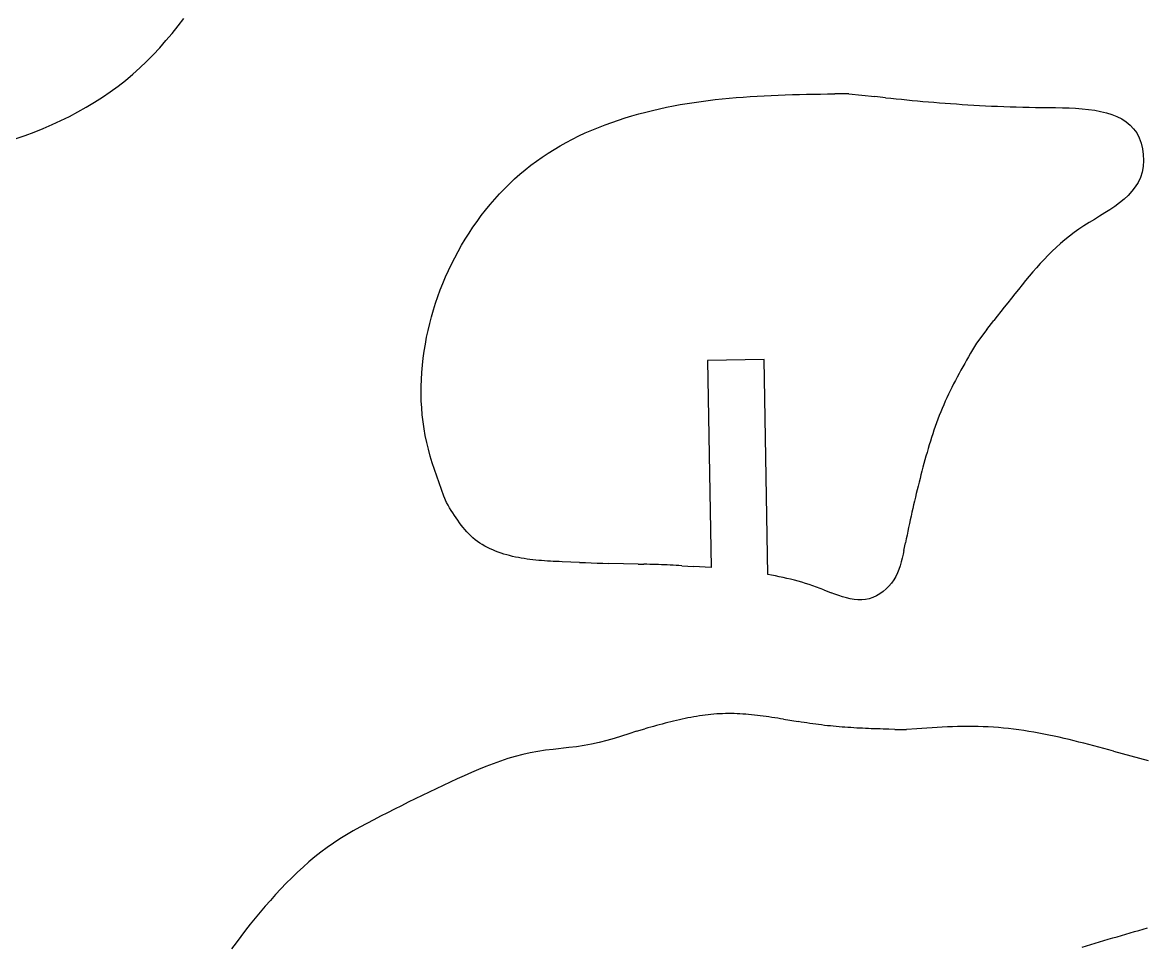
# Model space of a CAD drawing. Extents: x -3475 to 3475, y -2114 to 2114.
# Drawn here: x 1023 to 1595, y -1468 to -997 of the extents above; entities that cross this region are included whole.
import ezdxf

# ---------------------------------------------------------------- set-up
doc = ezdxf.new("R2010")
doc.units = 0
doc.header["$MEASUREMENT"] = 0
doc.layers.get('0').update_dxf_attribs({"linetype": 'CONTINUOUS'})

msp = doc.modelspace()

# ---------------------------------------------------------------- linework, layer by layer
for p, q in [((1102.1, -998.46), (1105.1, -994.63)), ((1099.04, -1002.23), (1102.1, -998.46)), ((1092.74, -1009.57), (1095.93, -1005.94)), ((1095.93, -1005.94), (1099.04, -1002.23)), ((1086.09, -1016.55), (1089.46, -1013.11)), ((1089.46, -1013.11), (1092.74, -1009.57)), ((1082.61, -1019.88), (1086.09, -1016.55)), ((1075.31, -1026.19), (1079.02, -1023.1)), ((1079.02, -1023.1), (1082.61, -1019.88)), ((1067.59, -1032.02), (1071.5, -1029.17)), ((1071.5, -1029.17), (1075.31, -1026.19)), ((1059.48, -1037.38), (1063.58, -1034.76)), ((1063.58, -1034.76), (1067.59, -1032.02)), ((1372.35, -1036.44), (1375.91, -1036.02)), ((1375.91, -1036.02), (1379.48, -1035.63)), ((1379.48, -1035.63), (1383.04, -1035.28)), ((1383.04, -1035.28), (1386.61, -1034.97)), ((1386.61, -1034.97), (1390.19, -1034.69)), ((1390.19, -1034.69), (1393.77, -1034.44)), ((1393.77, -1034.44), (1397.35, -1034.22)), ((1397.35, -1034.22), (1400.93, -1034.02)), ((1400.93, -1034.02), (1404.52, -1033.85)), ((1404.52, -1033.85), (1408.1, -1033.7)), ((1408.1, -1033.7), (1411.69, -1033.58)), ((1411.69, -1033.58), (1415.28, -1033.47)), ((1415.28, -1033.47), (1418.88, -1033.38)), ((1418.88, -1033.38), (1422.47, -1033.3)), ((1422.47, -1033.3), (1426.07, -1033.24)), ((1426.07, -1033.24), (1429.67, -1033.18)), ((1429.67, -1033.18), (1433.26, -1033.13)), ((1433.26, -1033.13), (1436.86, -1033.09)), ((1444.06, -1033.02), (1436.86, -1033.09)), ((1444.06, -1033.02), (1457.37, -1034.47)), ((1462.73, -1035.03), (1457.37, -1034.47)), ((1462.73, -1035.03), (1465.42, -1035.31)), ((1465.42, -1035.31), (1468.12, -1035.58)), ((1468.12, -1035.58), (1470.84, -1035.85)), ((1470.84, -1035.85), (1473.56, -1036.12)), ((1473.56, -1036.12), (1476.3, -1036.38)), ((1051.04, -1042.28), (1055.3, -1039.89)), ((1055.3, -1039.89), (1059.48, -1037.38)), ((1340.52, -1042.38), (1344.03, -1041.51)), ((1344.03, -1041.51), (1347.55, -1040.69)), ((1347.55, -1040.69), (1351.08, -1039.94)), ((1351.08, -1039.94), (1354.62, -1039.23)), ((1354.62, -1039.23), (1358.15, -1038.58)), ((1358.15, -1038.58), (1361.7, -1037.98)), ((1361.7, -1037.98), (1365.24, -1037.42)), ((1365.24, -1037.42), (1368.8, -1036.91)), ((1368.8, -1036.91), (1372.35, -1036.44)), ((1476.3, -1036.38), (1479.06, -1036.64)), ((1479.06, -1036.64), (1481.83, -1036.89)), ((1481.83, -1036.89), (1484.62, -1037.13)), ((1484.62, -1037.13), (1487.43, -1037.37)), ((1487.43, -1037.37), (1490.26, -1037.6)), ((1490.26, -1037.6), (1493.11, -1037.82)), ((1493.11, -1037.82), (1495.98, -1038.03)), ((1495.98, -1038.03), (1498.88, -1038.24)), ((1498.88, -1038.24), (1501.8, -1038.44)), ((1501.8, -1038.44), (1504.75, -1038.63)), ((1504.75, -1038.63), (1507.73, -1038.81)), ((1507.73, -1038.81), (1510.74, -1038.97)), ((1510.74, -1038.97), (1513.77, -1039.13)), ((1513.77, -1039.13), (1516.84, -1039.28)), ((1516.84, -1039.28), (1519.94, -1039.42)), ((1519.94, -1039.42), (1523.08, -1039.54)), ((1523.08, -1039.54), (1526.25, -1039.65)), ((1526.25, -1039.65), (1529.45, -1039.75)), ((1529.45, -1039.75), (1532.7, -1039.84)), ((1532.7, -1039.84), (1535.98, -1039.91)), ((1535.98, -1039.91), (1539.31, -1039.97)), ((1539.31, -1039.97), (1542.68, -1040.01)), ((1542.68, -1040.01), (1546.08, -1040.04)), ((1546.08, -1040.04), (1549.5, -1040.09)), ((1549.5, -1040.09), (1552.92, -1040.16)), ((1552.92, -1040.16), (1556.32, -1040.26)), ((1556.32, -1040.26), (1559.69, -1040.43)), ((1559.69, -1040.43), (1563, -1040.67)), ((1563, -1040.67), (1566.25, -1041.01)), ((1566.25, -1041.01), (1569.4, -1041.45)), ((1569.4, -1041.45), (1572.45, -1042.01)), ((1037.87, -1048.77), (1042.32, -1046.72)), ((1042.32, -1046.72), (1046.71, -1044.55)), ((1046.71, -1044.55), (1051.04, -1042.28)), ((1319.77, -1048.88), (1323.17, -1047.64)), ((1323.17, -1047.64), (1326.6, -1046.46)), ((1326.6, -1046.46), (1330.06, -1045.34)), ((1330.06, -1045.34), (1333.53, -1044.29)), ((1333.53, -1044.29), (1337.02, -1043.3)), ((1337.02, -1043.3), (1340.52, -1042.38)), ((1572.45, -1042.01), (1575.37, -1042.72)), ((1575.37, -1042.72), (1578.15, -1043.58)), ((1578.15, -1043.58), (1580.76, -1044.62)), ((1580.76, -1044.62), (1583.2, -1045.85)), ((1583.2, -1045.85), (1585.44, -1047.29)), ((1585.44, -1047.29), (1587.47, -1048.96)), ((1024.22, -1054.28), (1028.81, -1052.55)), ((1028.81, -1052.55), (1033.36, -1050.72)), ((1033.36, -1050.72), (1037.87, -1048.77)), ((1306.46, -1054.55), (1309.74, -1053.02)), ((1309.74, -1053.02), (1313.05, -1051.57)), ((1313.05, -1051.57), (1316.39, -1050.19)), ((1316.39, -1050.19), (1319.77, -1048.88)), ((1587.47, -1048.96), (1589.27, -1050.86)), ((1589.27, -1050.86), (1590.81, -1053.03)), ((1590.81, -1053.03), (1592.09, -1055.47)), ((1019.59, -1055.89), (1024.22, -1054.28)), ((1296.89, -1059.56), (1300.03, -1057.82)), ((1300.03, -1057.82), (1303.23, -1056.14)), ((1303.23, -1056.14), (1306.46, -1054.55)), ((1592.09, -1055.47), (1593.08, -1058.16)), ((1593.08, -1058.16), (1593.79, -1061.04)), ((1287.74, -1065.28), (1290.74, -1063.3)), ((1290.74, -1063.3), (1293.79, -1061.39)), ((1293.79, -1061.39), (1296.89, -1059.56)), ((1593.79, -1061.04), (1594.2, -1064.04)), ((1594.2, -1064.04), (1594.3, -1067.07)), ((1279.11, -1071.74), (1281.92, -1069.51)), ((1281.92, -1069.51), (1284.8, -1067.35)), ((1284.8, -1067.35), (1287.74, -1065.28)), ((1594.09, -1070.07), (1593.56, -1072.96)), ((1594.3, -1067.07), (1594.09, -1070.07)), ((1273.66, -1076.46), (1276.35, -1074.06)), ((1276.35, -1074.06), (1279.11, -1071.74)), ((1592.7, -1075.68), (1591.54, -1078.21)), ((1593.56, -1072.96), (1592.7, -1075.68)), ((1265.98, -1084.09), (1268.47, -1081.48)), ((1268.47, -1081.48), (1271.04, -1078.93)), ((1271.04, -1078.93), (1273.66, -1076.46)), ((1590.1, -1080.57), (1588.41, -1082.78)), ((1591.54, -1078.21), (1590.1, -1080.57)), ((1261.19, -1089.52), (1263.55, -1086.77)), ((1263.55, -1086.77), (1265.98, -1084.09)), ((1584.38, -1086.81), (1582.11, -1088.67)), ((1586.49, -1084.86), (1584.38, -1086.81)), ((1588.41, -1082.78), (1586.49, -1084.86)), ((1256.68, -1095.19), (1258.9, -1092.32)), ((1258.9, -1092.32), (1261.19, -1089.52)), ((1577.18, -1092.16), (1574.58, -1093.82)), ((1579.7, -1090.45), (1577.18, -1092.16)), ((1582.11, -1088.67), (1579.7, -1090.45)), ((1252.45, -1101.08), (1254.53, -1098.1)), ((1254.53, -1098.1), (1256.68, -1095.19)), ((1566.58, -1098.71), (1563.94, -1100.36)), ((1569.25, -1097.08), (1566.58, -1098.71)), ((1571.92, -1095.46), (1569.25, -1097.08)), ((1574.58, -1093.82), (1571.92, -1095.46)), ((1248.51, -1107.16), (1250.44, -1104.1)), ((1250.44, -1104.1), (1252.45, -1101.08)), ((1558.87, -1103.8), (1556.48, -1105.61)), ((1561.36, -1102.05), (1558.87, -1103.8)), ((1563.94, -1100.36), (1561.36, -1102.05)), ((1244.87, -1113.43), (1246.65, -1110.28)), ((1246.65, -1110.28), (1248.51, -1107.16)), ((1551.93, -1109.38), (1549.76, -1111.34)), ((1554.16, -1107.47), (1551.93, -1109.38)), ((1556.48, -1105.61), (1554.16, -1107.47)), ((1243.16, -1116.62), (1244.87, -1113.43)), ((1545.62, -1115.39), (1543.62, -1117.48)), ((1547.66, -1113.35), (1545.62, -1115.39)), ((1549.76, -1111.34), (1547.66, -1113.35)), ((1239.97, -1123.1), (1241.53, -1119.84)), ((1241.53, -1119.84), (1243.16, -1116.62)), ((1539.76, -1121.74), (1537.89, -1123.91)), ((1541.68, -1119.59), (1539.76, -1121.74)), ((1543.62, -1117.48), (1541.68, -1119.59)), ((1237.1, -1129.71), (1238.5, -1126.39)), ((1238.5, -1126.39), (1239.97, -1123.1)), ((1536.03, -1126.1), (1534.2, -1128.31)), ((1537.89, -1123.91), (1536.03, -1126.1)), ((1234.55, -1136.44), (1235.79, -1133.06)), ((1235.79, -1133.06), (1237.1, -1129.71)), ((1530.55, -1132.78), (1528.74, -1135.03)), ((1532.37, -1130.54), (1530.55, -1132.78)), ((1534.2, -1128.31), (1532.37, -1130.54)), ((1233.39, -1139.84), (1234.55, -1136.44)), ((1526.94, -1137.29), (1525.14, -1139.56)), ((1528.74, -1135.03), (1526.94, -1137.29)), ((1231.33, -1146.73), (1232.32, -1143.28)), ((1232.32, -1143.28), (1233.39, -1139.84)), ((1521.55, -1144.12), (1519.76, -1146.41)), ((1523.34, -1141.84), (1521.55, -1144.12)), ((1525.14, -1139.56), (1523.34, -1141.84)), ((1229.59, -1153.71), (1230.41, -1150.21)), ((1230.41, -1150.21), (1231.33, -1146.73)), ((1514.42, -1153.32), (1517.98, -1148.71)), ((1519.76, -1146.41), (1517.98, -1148.71)), ((1228.84, -1157.23), (1229.59, -1153.71)), ((1514.42, -1153.32), (1509.09, -1160.25)), ((1227.61, -1164.33), (1228.18, -1160.77)), ((1228.18, -1160.77), (1228.84, -1157.23)), ((1509.09, -1160.25), (1506.11, -1165.39)), ((1226.72, -1171.5), (1227.12, -1167.91)), ((1227.12, -1167.91), (1227.61, -1164.33)), ((1505.12, -1167.11), (1504.14, -1168.83)), ((1506.11, -1165.39), (1505.12, -1167.11)), ((1226.41, -1175.11), (1226.72, -1171.5)), ((1400.86, -1168.51), (1372.02, -1169.01)), ((1372.02, -1169.01), (1373.86, -1274.57)), ((1402.78, -1278.14), (1400.86, -1168.51)), ((1502.19, -1172.28), (1501.23, -1174.01)), ((1503.16, -1170.55), (1502.19, -1172.28)), ((1504.14, -1168.83), (1503.16, -1170.55)), ((1226.07, -1182.32), (1226.19, -1178.71)), ((1226.19, -1178.71), (1226.41, -1175.11)), ((1498.42, -1179.23), (1497.51, -1180.98)), ((1499.35, -1177.48), (1498.42, -1179.23)), ((1500.29, -1175.74), (1499.35, -1177.48)), ((1501.23, -1174.01), (1500.29, -1175.74)), ((1226.05, -1185.93), (1226.07, -1182.32)), ((1495.74, -1184.51), (1494.88, -1186.28)), ((1496.62, -1182.74), (1495.74, -1184.51)), ((1497.51, -1180.98), (1496.62, -1182.74)), ((1226.13, -1189.54), (1226.05, -1185.93)), ((1226.31, -1193.13), (1226.13, -1189.54)), ((1493.22, -1189.86), (1492.42, -1191.66)), ((1494.04, -1188.07), (1493.22, -1189.86)), ((1494.88, -1186.28), (1494.04, -1188.07)), ((1226.6, -1196.71), (1226.31, -1193.13)), ((1490.89, -1195.3), (1490.16, -1197.13)), ((1491.64, -1193.48), (1490.89, -1195.3)), ((1492.42, -1191.66), (1491.64, -1193.48)), ((1227.01, -1200.28), (1226.6, -1196.71)), ((1227.52, -1203.83), (1227.01, -1200.28)), ((1488.76, -1200.83), (1488.1, -1202.69)), ((1489.45, -1198.98), (1488.76, -1200.83)), ((1490.16, -1197.13), (1489.45, -1198.98)), ((1228.15, -1207.35), (1227.52, -1203.83)), ((1228.9, -1210.85), (1228.15, -1207.35)), ((1486.82, -1206.44), (1486.21, -1208.32)), ((1487.45, -1204.56), (1486.82, -1206.44)), ((1488.1, -1202.69), (1487.45, -1204.56)), ((1229.75, -1214.32), (1228.9, -1210.85)), ((1485.04, -1212.1), (1484.47, -1214)), ((1485.62, -1210.21), (1485.04, -1212.1)), ((1486.21, -1208.32), (1485.62, -1210.21)), ((1230.69, -1217.77), (1229.75, -1214.32)), ((1231.72, -1221.2), (1230.69, -1217.77)), ((1483.38, -1217.81), (1482.85, -1219.71)), ((1483.92, -1215.9), (1483.38, -1217.81)), ((1484.47, -1214), (1483.92, -1215.9)), ((1232.82, -1224.62), (1231.72, -1221.2)), ((1233.97, -1228.02), (1232.82, -1224.62)), ((1481.83, -1223.53), (1481.33, -1225.44)), ((1482.34, -1221.62), (1481.83, -1223.53)), ((1482.85, -1219.71), (1482.34, -1221.62)), ((1235.17, -1231.41), (1233.97, -1228.02)), ((1480.35, -1229.26), (1479.87, -1231.17)), ((1480.84, -1227.35), (1480.35, -1229.26)), ((1481.33, -1225.44), (1480.84, -1227.35)), ((1236.41, -1234.79), (1235.17, -1231.41)), ((1237.67, -1238.17), (1236.41, -1234.79)), ((1478.93, -1234.99), (1478.47, -1236.9)), ((1479.4, -1233.08), (1478.93, -1234.99)), ((1479.87, -1231.17), (1479.4, -1233.08)), ((1238.95, -1241.54), (1237.67, -1238.17)), ((1239.75, -1242.85), (1238.95, -1241.54)), ((1477.57, -1240.72), (1477.12, -1242.63)), ((1478.02, -1238.81), (1477.57, -1240.72)), ((1478.47, -1236.9), (1478.02, -1238.81)), ((1240.55, -1244.16), (1239.75, -1242.85)), ((1241.36, -1245.46), (1240.55, -1244.16)), ((1242.18, -1246.76), (1241.36, -1245.46)), ((1243.01, -1248.04), (1242.18, -1246.76)), ((1243.85, -1249.3), (1243.01, -1248.04)), ((1476.25, -1246.47), (1475.82, -1248.39)), ((1476.68, -1244.55), (1476.25, -1246.47)), ((1477.12, -1242.63), (1476.68, -1244.55)), ((1244.71, -1250.55), (1243.85, -1249.3)), ((1245.59, -1251.77), (1244.71, -1250.55)), ((1246.49, -1252.97), (1245.59, -1251.77)), ((1247.41, -1254.14), (1246.49, -1252.97)), ((1474.97, -1252.25), (1474.55, -1254.19)), ((1475.39, -1250.32), (1474.97, -1252.25)), ((1475.82, -1248.39), (1475.39, -1250.32)), ((1248.36, -1255.28), (1247.41, -1254.14)), ((1249.34, -1256.39), (1248.36, -1255.28)), ((1250.35, -1257.46), (1249.34, -1256.39)), ((1251.39, -1258.49), (1250.35, -1257.46)), ((1252.47, -1259.48), (1251.39, -1258.49)), ((1253.6, -1260.42), (1252.47, -1259.48)), ((1473.73, -1258.07), (1473.32, -1260.03)), ((1474.14, -1256.13), (1473.73, -1258.07)), ((1474.55, -1254.19), (1474.14, -1256.13)), ((1254.76, -1261.32), (1253.6, -1260.42)), ((1255.97, -1262.16), (1254.76, -1261.32)), ((1257.21, -1262.95), (1255.97, -1262.16)), ((1258.49, -1263.7), (1257.21, -1262.95)), ((1259.81, -1264.4), (1258.49, -1263.7)), ((1261.15, -1265.06), (1259.81, -1264.4)), ((1262.53, -1265.68), (1261.15, -1265.06)), ((1472.12, -1265.92), (1472.92, -1261.98)), ((1473.32, -1260.03), (1472.92, -1261.98)), ((1263.92, -1266.25), (1262.53, -1265.68)), ((1265.34, -1266.79), (1263.92, -1266.25)), ((1266.77, -1267.29), (1265.34, -1266.79)), ((1268.22, -1267.75), (1266.77, -1267.29)), ((1269.69, -1268.17), (1268.22, -1267.75)), ((1271.16, -1268.57), (1269.69, -1268.17)), ((1272.63, -1268.93), (1271.16, -1268.57)), ((1274.11, -1269.26), (1272.63, -1268.93)), ((1275.59, -1269.56), (1274.11, -1269.26)), ((1277.07, -1269.83), (1275.59, -1269.56)), ((1278.55, -1270.08), (1277.07, -1269.83)), ((1280.03, -1270.3), (1278.55, -1270.08)), ((1281.52, -1270.5), (1280.03, -1270.3)), ((1283, -1270.68), (1281.52, -1270.5)), ((1284.48, -1270.84), (1283, -1270.68)), ((1285.97, -1270.98), (1284.48, -1270.84)), ((1287.45, -1271.11), (1285.97, -1270.98)), ((1471.26, -1269.85), (1470.76, -1271.78)), ((1471.7, -1267.89), (1471.26, -1269.85)), ((1472.12, -1265.92), (1471.7, -1267.89)), ((1288.93, -1271.22), (1287.45, -1271.11)), ((1290.42, -1271.32), (1288.93, -1271.22)), ((1291.9, -1271.41), (1290.42, -1271.32)), ((1293.39, -1271.49), (1291.9, -1271.41)), ((1294.88, -1271.56), (1293.39, -1271.49)), ((1296.36, -1271.63), (1294.88, -1271.56)), ((1297.85, -1271.69), (1296.36, -1271.63)), ((1302.32, -1271.87), (1297.85, -1271.69)), ((1306.79, -1272.03), (1302.32, -1271.87)), ((1306.79, -1272.03), (1309.77, -1272.14)), ((1309.77, -1272.14), (1312.75, -1272.23)), ((1312.75, -1272.23), (1315.73, -1272.32)), ((1315.73, -1272.32), (1318.72, -1272.41)), ((1318.72, -1272.41), (1321.7, -1272.49)), ((1336.62, -1272.84), (1321.7, -1272.49)), ((1336.62, -1272.84), (1339.6, -1272.91)), ((1341.09, -1272.96), (1339.6, -1272.91)), ((1342.58, -1273), (1341.09, -1272.96)), ((1344.07, -1273.05), (1342.58, -1273)), ((1345.56, -1273.1), (1344.07, -1273.05)), ((1347.05, -1273.15), (1345.56, -1273.1)), ((1348.54, -1273.21), (1347.05, -1273.15)), ((1350.03, -1273.27), (1348.54, -1273.21)), ((1351.52, -1273.33), (1350.03, -1273.27)), ((1353.01, -1273.4), (1351.52, -1273.33)), ((1354.5, -1273.47), (1353.01, -1273.4)), ((1355.99, -1273.55), (1354.5, -1273.47)), ((1357.48, -1273.62), (1355.99, -1273.55)), ((1358.97, -1273.7), (1357.48, -1273.62)), ((1358.97, -1273.7), (1361.95, -1273.86)), ((1361.95, -1273.86), (1364.93, -1274.04)), ((1373.86, -1274.57), (1364.93, -1274.04)), ((1469.56, -1275.57), (1468.82, -1277.4)), ((1470.2, -1273.69), (1469.56, -1275.57)), ((1470.76, -1271.78), (1470.2, -1273.69)), ((1404.71, -1278.52), (1402.78, -1278.14)), ((1406.65, -1278.9), (1404.71, -1278.52)), ((1408.58, -1279.3), (1406.65, -1278.9)), ((1410.52, -1279.71), (1408.58, -1279.3)), ((1412.45, -1280.14), (1410.52, -1279.71)), ((1414.37, -1280.59), (1412.45, -1280.14)), ((1416.29, -1281.08), (1414.37, -1280.59)), ((1418.2, -1281.59), (1416.29, -1281.08)), ((1420.1, -1282.13), (1418.2, -1281.59)), ((1421.99, -1282.71), (1420.1, -1282.13)), ((1466.98, -1280.88), (1465.84, -1282.52)), ((1467.97, -1279.17), (1466.98, -1280.88)), ((1468.82, -1277.4), (1467.97, -1279.17)), ((1423.86, -1283.32), (1421.99, -1282.71)), ((1425.71, -1283.95), (1423.86, -1283.32)), ((1427.55, -1284.62), (1425.71, -1283.95)), ((1429.4, -1285.32), (1427.55, -1284.62)), ((1431.26, -1286.03), (1429.4, -1285.32)), ((1431.26, -1286.03), (1435.06, -1287.52)), ((1436.99, -1288.26), (1435.06, -1287.52)), ((1459.9, -1288.04), (1458.16, -1289.06)), ((1461.56, -1286.86), (1459.9, -1288.04)), ((1463.11, -1285.53), (1461.56, -1286.86)), ((1464.54, -1284.08), (1463.11, -1285.53)), ((1465.84, -1282.52), (1464.54, -1284.08)), ((1438.94, -1288.95), (1436.99, -1288.26)), ((1440.9, -1289.59), (1438.94, -1288.95)), ((1442.86, -1290.15), (1440.9, -1289.59)), ((1444.82, -1290.6), (1442.86, -1290.15)), ((1446.78, -1290.92), (1444.82, -1290.6)), ((1448.74, -1291.1), (1446.78, -1290.92)), ((1450.67, -1291.11), (1448.74, -1291.1)), ((1452.59, -1290.92), (1450.67, -1291.11)), ((1454.48, -1290.52), (1452.59, -1290.92)), ((1456.34, -1289.89), (1454.48, -1290.52)), ((1458.16, -1289.06), (1456.34, -1289.89)), ((1363.53, -1351.05), (1362.06, -1351.33)), ((1364.99, -1350.79), (1363.53, -1351.05)), ((1366.46, -1350.54), (1364.99, -1350.79)), ((1367.93, -1350.3), (1366.46, -1350.54)), ((1369.4, -1350.09), (1367.93, -1350.3)), ((1370.86, -1349.89), (1369.4, -1350.09)), ((1372.33, -1349.72), (1370.86, -1349.89)), ((1373.8, -1349.56), (1372.33, -1349.72)), ((1375.27, -1349.43), (1373.8, -1349.56)), ((1376.74, -1349.32), (1375.27, -1349.43)), ((1378.22, -1349.23), (1376.74, -1349.32)), ((1379.69, -1349.16), (1378.22, -1349.23)), ((1381.16, -1349.12), (1379.69, -1349.16)), ((1382.64, -1349.11), (1381.16, -1349.12)), ((1384.12, -1349.11), (1382.64, -1349.11)), ((1385.59, -1349.14), (1384.12, -1349.11)), ((1387.07, -1349.2), (1385.59, -1349.14)), ((1388.55, -1349.27), (1387.07, -1349.2)), ((1390.03, -1349.36), (1388.55, -1349.27)), ((1391.51, -1349.46), (1390.03, -1349.36)), ((1392.99, -1349.59), (1391.51, -1349.46)), ((1394.47, -1349.73), (1392.99, -1349.59)), ((1395.95, -1349.88), (1394.47, -1349.73)), ((1397.43, -1350.05), (1395.95, -1349.88)), ((1398.92, -1350.23), (1397.43, -1350.05)), ((1400.4, -1350.42), (1398.92, -1350.23)), ((1401.88, -1350.62), (1400.4, -1350.42)), ((1403.37, -1350.83), (1401.88, -1350.62)), ((1404.86, -1351.05), (1403.37, -1350.83)), ((1406.34, -1351.28), (1404.86, -1351.05)), ((1335.75, -1358.15), (1340.13, -1356.88)), ((1341.59, -1356.46), (1340.13, -1356.88)), ((1343.05, -1356.05), (1341.59, -1356.46)), ((1344.51, -1355.64), (1343.05, -1356.05)), ((1345.97, -1355.23), (1344.51, -1355.64)), ((1347.43, -1354.83), (1345.97, -1355.23)), ((1348.89, -1354.44), (1347.43, -1354.83)), ((1350.36, -1354.05), (1348.89, -1354.44)), ((1351.82, -1353.68), (1350.36, -1354.05)), ((1353.28, -1353.31), (1351.82, -1353.68)), ((1354.74, -1352.95), (1353.28, -1353.31)), ((1356.21, -1352.6), (1354.74, -1352.95)), ((1357.67, -1352.27), (1356.21, -1352.6)), ((1359.13, -1351.94), (1357.67, -1352.27)), ((1360.6, -1351.63), (1359.13, -1351.94)), ((1362.06, -1351.33), (1360.6, -1351.63)), ((1407.83, -1351.51), (1406.34, -1351.28)), ((1409.31, -1351.74), (1407.83, -1351.51)), ((1410.8, -1351.98), (1409.31, -1351.74)), ((1410.8, -1351.98), (1418.24, -1353.2)), ((1419.73, -1353.44), (1418.24, -1353.2)), ((1421.22, -1353.67), (1419.73, -1353.44)), ((1422.71, -1353.9), (1421.22, -1353.67)), ((1424.2, -1354.12), (1422.71, -1353.9)), ((1425.69, -1354.34), (1424.2, -1354.12)), ((1427.19, -1354.55), (1425.69, -1354.34)), ((1428.68, -1354.74), (1427.19, -1354.55)), ((1430.17, -1354.93), (1428.68, -1354.74)), ((1431.66, -1355.11), (1430.17, -1354.93)), ((1433.15, -1355.28), (1431.66, -1355.11)), ((1434.64, -1355.43), (1433.15, -1355.28)), ((1436.13, -1355.58), (1434.64, -1355.43)), ((1437.62, -1355.72), (1436.13, -1355.58)), ((1439.12, -1355.85), (1437.62, -1355.72)), ((1440.61, -1355.97), (1439.12, -1355.85)), ((1442.1, -1356.09), (1440.61, -1355.97)), ((1443.59, -1356.19), (1442.1, -1356.09)), ((1445.08, -1356.29), (1443.59, -1356.19)), ((1446.57, -1356.38), (1445.08, -1356.29)), ((1448.07, -1356.47), (1446.57, -1356.38)), ((1449.56, -1356.55), (1448.07, -1356.47)), ((1451.05, -1356.62), (1449.56, -1356.55)), ((1452.54, -1356.69), (1451.05, -1356.62)), ((1454.04, -1356.75), (1452.54, -1356.69)), ((1455.53, -1356.81), (1454.04, -1356.75)), ((1457.02, -1356.87), (1455.53, -1356.81)), ((1458.51, -1356.92), (1457.02, -1356.87)), ((1478.66, -1356.9), (1473.44, -1357.28)), ((1481.28, -1356.71), (1478.66, -1356.9)), ((1483.89, -1356.53), (1481.28, -1356.71)), ((1486.5, -1356.37), (1483.89, -1356.53)), ((1489.11, -1356.21), (1486.5, -1356.37)), ((1491.72, -1356.07), (1489.11, -1356.21)), ((1494.33, -1355.95), (1491.72, -1356.07)), ((1496.93, -1355.84), (1494.33, -1355.95)), ((1499.54, -1355.76), (1496.93, -1355.84)), ((1502.15, -1355.71), (1499.54, -1355.76)), ((1504.75, -1355.68), (1502.15, -1355.71)), ((1507.35, -1355.68), (1504.75, -1355.68)), ((1509.95, -1355.72), (1507.35, -1355.68)), ((1512.55, -1355.79), (1509.95, -1355.72)), ((1515.15, -1355.9), (1512.55, -1355.79)), ((1517.74, -1356.05), (1515.15, -1355.9)), ((1520.34, -1356.24), (1517.74, -1356.05)), ((1522.93, -1356.47), (1520.34, -1356.24)), ((1525.51, -1356.74), (1522.93, -1356.47)), ((1528.1, -1357.05), (1525.51, -1356.74)), ((1324.43, -1361.78), (1320.63, -1362.87)), ((1328.21, -1360.61), (1324.43, -1361.78)), ((1331.98, -1359.39), (1328.21, -1360.61)), ((1335.75, -1358.15), (1331.98, -1359.39)), ((1460.01, -1356.96), (1458.51, -1356.92)), ((1461.5, -1357.01), (1460.01, -1356.96)), ((1462.99, -1357.05), (1461.5, -1357.01)), ((1464.48, -1357.09), (1462.99, -1357.05)), ((1467.47, -1357.16), (1464.48, -1357.09)), ((1467.47, -1357.16), (1473.44, -1357.28)), ((1530.68, -1357.4), (1528.1, -1357.05)), ((1533.26, -1357.78), (1530.68, -1357.4)), ((1535.84, -1358.19), (1533.26, -1357.78)), ((1538.41, -1358.63), (1535.84, -1358.19)), ((1540.98, -1359.1), (1538.41, -1358.63)), ((1543.55, -1359.59), (1540.98, -1359.1)), ((1546.11, -1360.11), (1543.55, -1359.59)), ((1548.67, -1360.65), (1546.11, -1360.11)), ((1551.22, -1361.21), (1548.67, -1360.65)), ((1553.77, -1361.79), (1551.22, -1361.21)), ((1556.32, -1362.39), (1553.77, -1361.79)), ((1558.86, -1362.99), (1556.32, -1362.39)), ((1289.45, -1367.85), (1285.55, -1368.42)), ((1293.38, -1367.37), (1289.45, -1367.85)), ((1301.25, -1366.48), (1293.38, -1367.37)), ((1305.17, -1366), (1301.25, -1366.48)), ((1309.08, -1365.42), (1305.17, -1366)), ((1312.96, -1364.72), (1309.08, -1365.42)), ((1316.81, -1363.86), (1312.96, -1364.72)), ((1320.63, -1362.87), (1316.81, -1363.86)), ((1561.4, -1363.61), (1558.86, -1362.99)), ((1563.93, -1364.25), (1561.4, -1363.61)), ((1566.46, -1364.89), (1563.93, -1364.25)), ((1568.99, -1365.54), (1566.46, -1364.89)), ((1571.51, -1366.19), (1568.99, -1365.54)), ((1574.03, -1366.86), (1571.51, -1366.19)), ((1576.55, -1367.53), (1574.03, -1366.86)), ((1579.06, -1368.2), (1576.55, -1367.53)), ((1579.06, -1368.2), (1596.67, -1372.96)), ((1266.46, -1373.35), (1262.73, -1374.69)), ((1270.22, -1372.1), (1266.46, -1373.35)), ((1274, -1370.97), (1270.22, -1372.1)), ((1277.82, -1369.98), (1274, -1370.97)), ((1281.66, -1369.12), (1277.82, -1369.98)), ((1285.55, -1368.42), (1281.66, -1369.12)), ((1251.69, -1379.18), (1248.05, -1380.78)), ((1255.35, -1377.62), (1251.69, -1379.18)), ((1259.03, -1376.12), (1255.35, -1377.62)), ((1262.73, -1374.69), (1259.03, -1376.12)), ((1240.84, -1384.05), (1237.25, -1385.72)), ((1244.44, -1382.4), (1240.84, -1384.05)), ((1248.05, -1380.78), (1244.44, -1382.4)), ((1226.57, -1390.83), (1223.03, -1392.57)), ((1230.12, -1389.11), (1226.57, -1390.83)), ((1233.68, -1387.4), (1230.12, -1389.11)), ((1237.25, -1385.72), (1233.68, -1387.4)), ((1215.96, -1396.09), (1212.43, -1397.87)), ((1219.49, -1394.32), (1215.96, -1396.09)), ((1223.03, -1392.57), (1219.49, -1394.32)), ((1205.36, -1401.45), (1201.84, -1403.28)), ((1208.89, -1399.65), (1205.36, -1401.45)), ((1212.43, -1397.87), (1208.89, -1399.65)), ((1194.86, -1407.02), (1191.41, -1408.97)), ((1198.34, -1405.13), (1194.86, -1407.02)), ((1201.84, -1403.28), (1198.34, -1405.13)), ((1184.64, -1413.05), (1181.34, -1415.21)), ((1188, -1410.98), (1184.64, -1413.05)), ((1191.41, -1408.97), (1188, -1410.98)), ((1174.94, -1419.8), (1171.84, -1422.24)), ((1178.1, -1417.46), (1174.94, -1419.8)), ((1181.34, -1415.21), (1178.1, -1417.46)), ((1168.81, -1424.77), (1165.84, -1427.38)), ((1171.84, -1422.24), (1168.81, -1424.77)), ((1162.94, -1430.06), (1160.09, -1432.81)), ((1165.84, -1427.38), (1162.94, -1430.06)), ((1157.29, -1435.63), (1154.55, -1438.5)), ((1160.09, -1432.81), (1157.29, -1435.63)), ((1151.85, -1441.41), (1149.19, -1444.37)), ((1154.55, -1438.5), (1151.85, -1441.41)), ((1146.58, -1447.37), (1144, -1450.4)), ((1149.19, -1444.37), (1146.58, -1447.37)), ((1141.46, -1453.45), (1138.95, -1456.53)), ((1144, -1450.4), (1141.46, -1453.45)), ((1136.49, -1459.63), (1134.07, -1462.77)), ((1138.95, -1456.53), (1136.49, -1459.63)), ((1589.68, -1460.3), (1591.9, -1459.66)), ((1591.9, -1459.66), (1594.13, -1459.03)), ((1594.13, -1459.03), (1596.36, -1458.41)), ((1134.07, -1462.77), (1131.71, -1465.95)), ((1569.71, -1466.22), (1571.92, -1465.54)), ((1571.92, -1465.54), (1574.14, -1464.87)), ((1574.14, -1464.87), (1576.35, -1464.2)), ((1576.35, -1464.2), (1578.57, -1463.54)), ((1578.57, -1463.54), (1580.79, -1462.88)), ((1580.79, -1462.88), (1583.01, -1462.23)), ((1583.01, -1462.23), (1585.23, -1461.58)), ((1585.23, -1461.58), (1587.45, -1460.93)), ((1587.45, -1460.93), (1589.68, -1460.3)), ((1131.71, -1465.95), (1129.4, -1469.16)), ((1563.08, -1468.28), (1565.29, -1467.59)), ((1565.29, -1467.59), (1567.5, -1466.9)), ((1567.5, -1466.9), (1569.71, -1466.22))]:
    msp.add_line(p, q)

doc.saveas('drawing.dxf')
